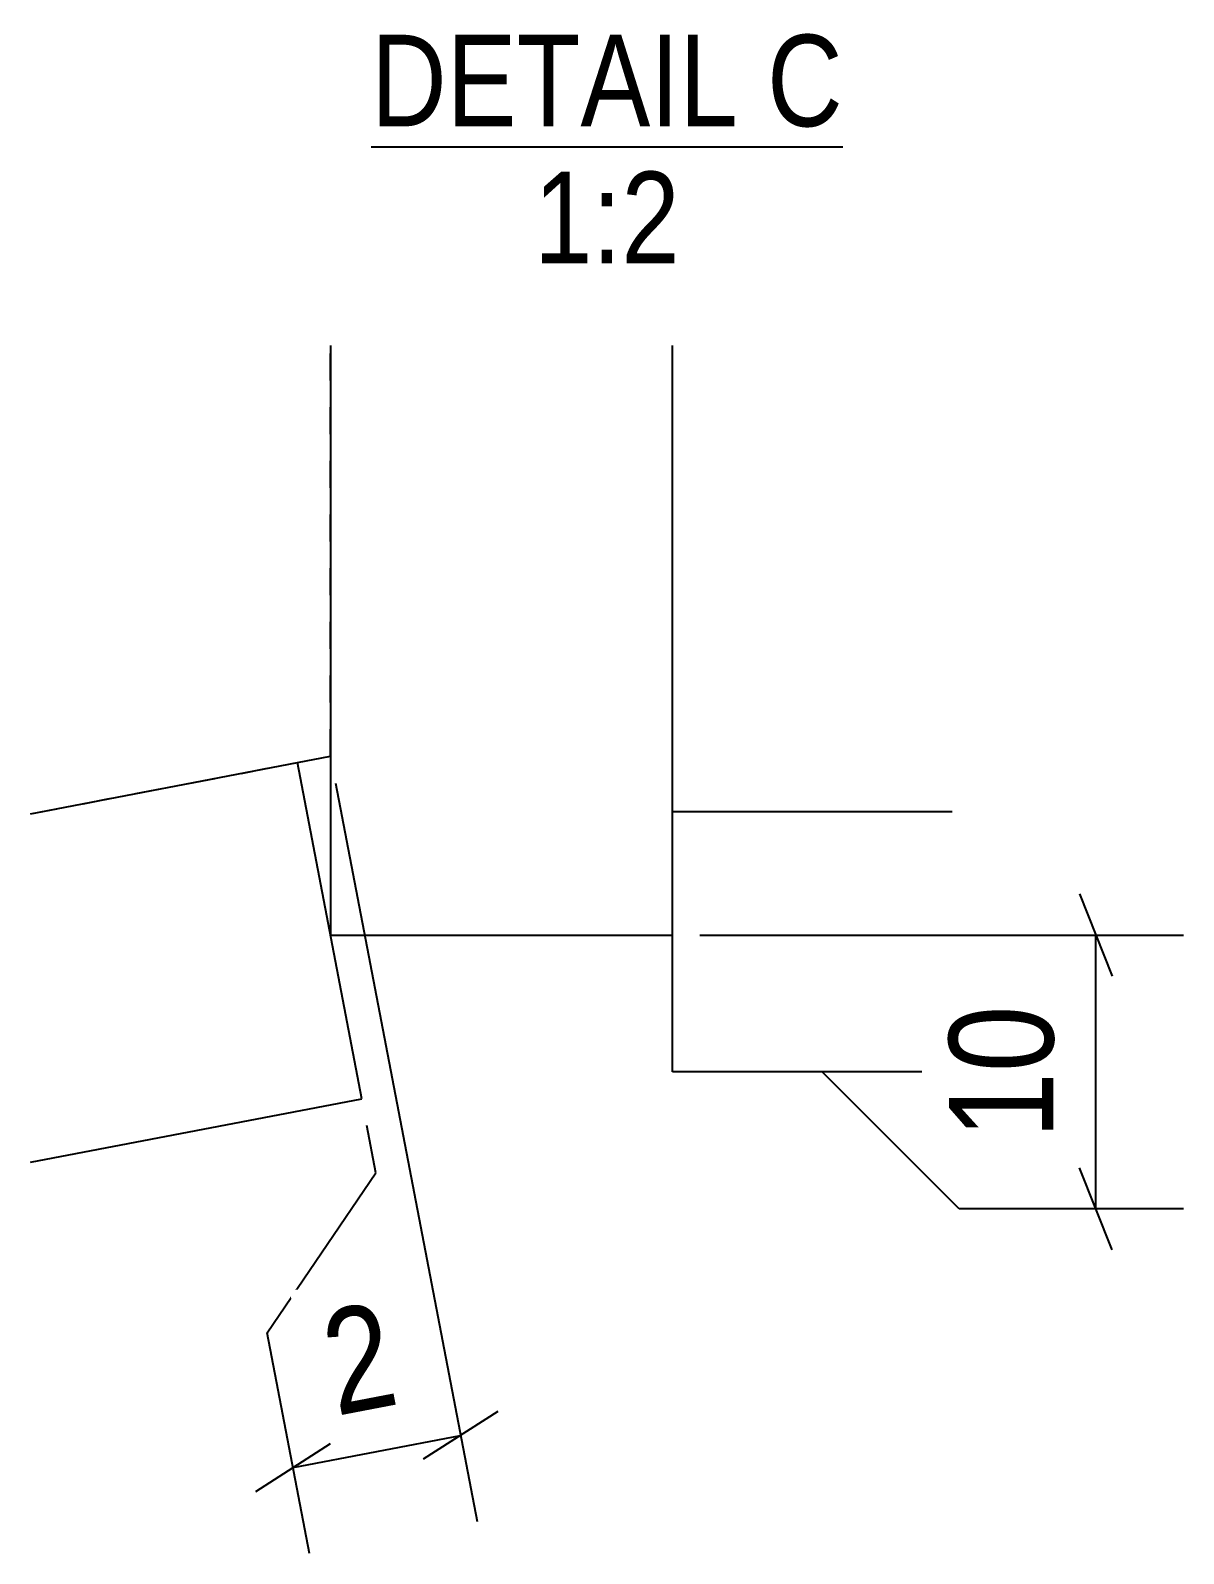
# Model space of a CAD drawing. Header units: millimetres. Extents: x 64 to 141609, y 8 to 4053.
# Drawn here: x 50436.1 to 50520.4, y 8 to 119.2 of the extents above; entities that cross this region are included whole.
import ezdxf

# ---------------------------------------------------------------- set-up
doc = ezdxf.new("R2010")
doc.units = ezdxf.units.MM
doc.linetypes.add('DXK_LINE_DOT2', pattern=[3.9198, 1.9599, -1.9599])
for name, color, linetype in [('MÅLSÆTNING', 7, 'Continuous'), ('STÅL', 7, 'Continuous'), ('TEKST', 7, 'Continuous')]:
    doc.layers.add(name, color=color, linetype=linetype)
doc.styles.add('Arial Narrow', font='ARIALN.TTF', dxfattribs={"height": 0.2})

msp = doc.modelspace()

# ---------------------------------------------------------------- linework, layer by layer
at = {"layer": 'MÅLSÆTNING', "color": 7, "linetype": 'Continuous'}
for p, q in [((50458.41, 64.26), (50468.75, 10.35)), ((50512.76, 56.17), (50515.16, 50.17)), ((50485.03, 53.17), (50520.36, 53.17)), ((50513.96, 33.17), (50513.96, 53.17)), ((50493.96, 43.17), (50485.03, 43.17)), ((50503.96, 33.17), (50493.96, 43.17)), ((50461.36, 35.81), (50460.7, 39.25)), ((50453.42, 24.11), (50461.36, 35.81)), ((50515.16, 30.17), (50512.76, 36.17)), ((50520.36, 33.17), (50503.96, 33.17)), ((50456.51, 8), (50453.42, 24.11)), ((50470.26, 18.38), (50464.82, 14.89)), ((50452.59, 12.54), (50458.03, 16.03)), ((50455.31, 14.29), (50467.54, 16.63))]:
    msp.add_line(p, q, dxfattribs=at)
at = {"layer": 'STÅL', "color": 7, "linetype": 'DXK_LINE_DOT2'}
for p, q in [((50458.03, 66.23), (50458.03, 96.23)), ((50483.03, 53.17), (50483.03, 96.23)), ((50436.12, 62.02), (50455.62, 65.76))]:
    msp.add_line(p, q, dxfattribs=at)
at = {"layer": 'STÅL', "color": 2, "linetype": 'Continuous'}
for p, q in [((50458.03, 96.23), (50458.03, 53.17)), ((50483.03, 53.17), (50483.03, 96.23)), ((50436.12, 62.02), (50455.62, 65.76)), ((50455.62, 65.76), (50458.03, 66.23)), ((50460.32, 41.21), (50455.62, 65.76)), ((50503.47, 62.17), (50483.03, 62.17)), ((50458.03, 53.17), (50483.03, 53.17)), ((50483.03, 43.17), (50483.03, 53.17)), ((50503.47, 43.17), (50483.03, 43.17)), ((50436.12, 36.57), (50460.32, 41.21))]:
    msp.add_line(p, q, dxfattribs=at)
at = {"layer": 'TEKST', "color": 246, "linetype": 'Continuous'}
msp.add_line((50461, 110.73), (50495.48, 110.73), dxfattribs=at)

# ---------------------------------------------------------------- wipeouts: each hides what was drawn before it
at = {"color": 0, "linetype": 'Continuous'}
for points in [[(50487.84, 112.23), (50487.84, 119.23), (50461, 119.23), (50461, 112.23)], [(50495.48, 112.23), (50495.48, 119.23), (50489.94, 119.23), (50489.94, 112.23)], [(50483.57, 102.23), (50483.57, 109.23), (50472.91, 109.23), (50472.91, 102.23)]]:
    msp.add_wipeout(points, dxfattribs=at).dxf.layer = 'TEKST'

# ---------------------------------------------------------------- next in the draw order: texts
at = {"layer": 'TEKST', "color": 3, "linetype": 'Continuous', "style": 'Arial Narrow'}
for s, height, p in [('DETAIL', 6.681, (50461, 112.23)), ('C', 6.68, (50489.94, 112.23)), ('1:2', 6.681, (50472.91, 102.23))]:
    msp.add_text(s, height=height, dxfattribs=at).set_placement(p)

# ---------------------------------------------------------------- next in the draw order: wipeouts: each hides what was drawn before it
at = {"color": 0}
for points in [[(50512.46, 49.64), (50501.26, 49.64), (50501.26, 36.69), (50512.46, 36.69)], [(50465.11, 17.69), (50463, 28.69), (50455.07, 27.17), (50457.18, 16.17)]]:
    msp.add_wipeout(points, dxfattribs=at).dxf.layer = 'MÅLSÆTNING'

# ---------------------------------------------------------------- next in the draw order: texts
at = {"layer": 'MÅLSÆTNING', "color": 3, "style": 'Arial Narrow'}
for s, height, rotation, p in [('10', 7.635, 90.0002, (50510.86, 38.29)), ('2', 7.64, 10.8576, (50458.45, 18.04))]:
    msp.add_text(s, height=height, rotation=rotation, dxfattribs=at).set_placement(p)

doc.saveas('drawing.dxf')
